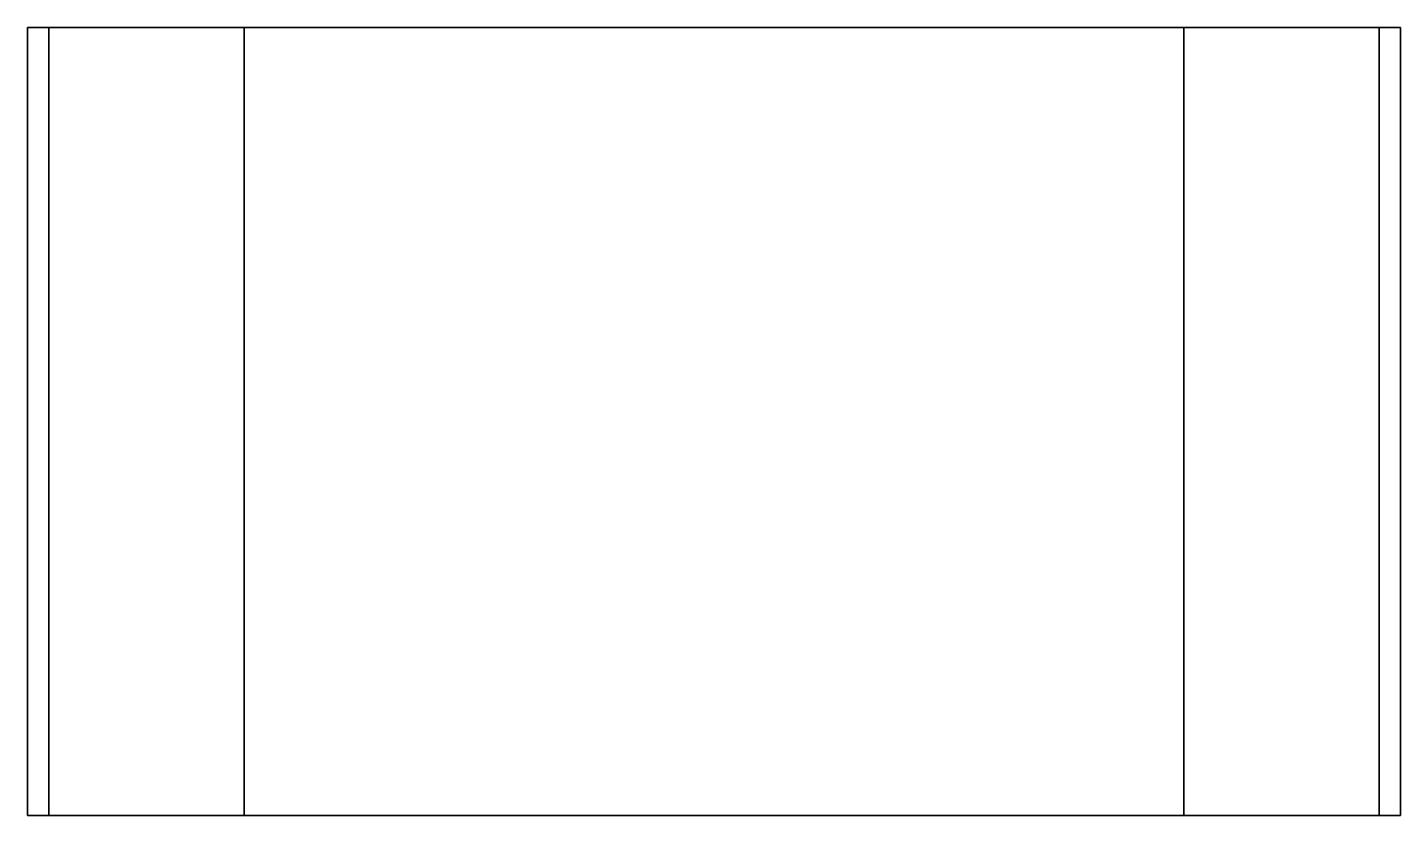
# Model space of a CAD drawing. Extents: x -0.55 to 0.57, y -0.32 to 0.32.
import ezdxf

# ---------------------------------------------------------------- set-up
doc = ezdxf.new("R2010")
doc.units = 0

msp = doc.modelspace()

# ---------------------------------------------------------------- linework, layer by layer
for points in [[(-0.5373, 0.3216, 0.1885), (-0.5373, -0.3216, 0.1885), (-0.5549, -0.3216, 1.6513), (-0.5549, 0.3216, 1.6513)], [(-0.5549, 0.3216, 1.6513), (0.5657, 0.3216, 1.6513), (0.5482, 0.3216, 0.1885), (-0.5373, 0.3216, 0.1885)], [(0.5657, -0.3216, 1.6513), (0.5657, 0.3216, 1.6513), (-0.5549, 0.3216, 1.6513), (-0.5549, -0.3216, 1.6513)], [(-0.5373, -0.3216, 0.1885), (-0.5373, 0.3216, 0.1885), (-0.378, 0.3216, 0.0051), (-0.378, -0.3216, 0.0051)], [(0.3889, 0.3216, 0.0051), (-0.378, 0.3216, 0.0051), (-0.5373, 0.3216, 0.1885), (0.5482, 0.3216, 0.1885)], [(-0.378, -0.3216, 0.0051), (-0.378, 0.3216, 0.0051), (0.3889, 0.3216, 0.0051), (0.3889, -0.3216, 0.0051)], [(0.3889, -0.3216, 0.0051), (0.3889, 0.3216, 0.0051), (0.5482, 0.3216, 0.1885), (0.5482, -0.3216, 0.1885)], [(0.5657, 0.3216, 1.6513), (0.5657, -0.3216, 1.6513), (0.5482, -0.3216, 0.1885), (0.5482, 0.3216, 0.1885)], [(-0.5373, -0.3216, 0.1885), (0.5482, -0.3216, 0.1885), (0.5657, -0.3216, 1.6513), (-0.5549, -0.3216, 1.6513)], [(0.5482, -0.3216, 0.1885), (-0.5373, -0.3216, 0.1885), (-0.378, -0.3216, 0.0051), (0.3889, -0.3216, 0.0051)]]:
    msp.add_3dface(points)

doc.saveas('drawing.dxf')
